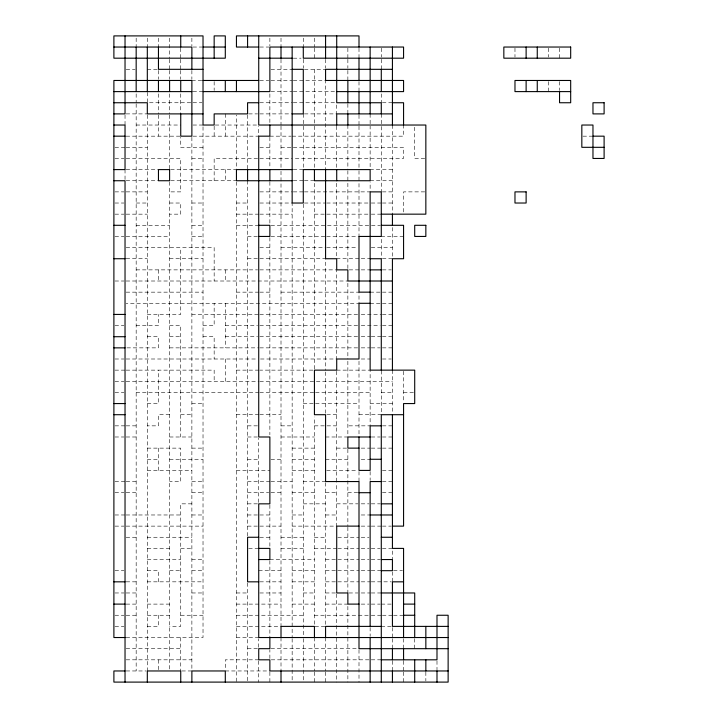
<?xml version="1.0" encoding="UTF-8"?>
<svg xmlns="http://www.w3.org/2000/svg" width="718" height="718" viewBox="0 0 718 718"><rect width="100%" height="100%" fill="white"/><g stroke="black" fill="none" stroke-linecap="round" stroke-linejoin="round"><path stroke-width="0.54" stroke-dasharray="3.59 2.69" d="M192.989 47.038L201.911 47.038M259.844 47.038L268.756 47.038M293.267 58.185L301.066 58.185M126.144 69.323L135.056 69.323M147.316 69.323L158.454 69.323M270.982 69.323L292.154 69.323M304.405 69.323L325.577 69.323M191.877 80.47L203.023 80.47M259.844 80.47L268.756 80.47M270.982 80.47L292.154 80.47M293.267 80.47L325.577 80.47L325.577 169.601M192.989 91.608L201.911 91.608M270.982 91.608L292.154 91.608M293.267 91.608L336.715 91.608M190.764 102.746L147.316 102.746L147.316 91.608M192.989 102.746L201.911 102.746M259.844 102.746L292.154 102.746M293.267 102.746L336.715 102.746M382.398 102.746L392.423 102.746M126.144 113.893L147.316 113.893M248.697 113.893L257.609 113.893M259.844 113.893L292.154 113.893M304.405 113.893L336.715 113.893L336.715 103.859M136.169 125.031L180.739 125.031M192.989 125.031L203.023 125.031M215.274 125.031L258.731 125.031M126.144 136.169L180.739 136.169M192.989 136.169L258.731 136.169L258.731 126.144M269.869 136.169L291.041 136.169M292.154 136.169L403.57 136.169L403.57 126.144M582.944 136.169L591.856 136.169M115.006 147.316L125.031 147.316M126.144 147.316L147.316 147.316M203.023 147.316L180.739 147.316L180.739 137.291M259.844 147.316L269.869 147.316M281.007 147.316L292.154 147.316M293.267 147.316L403.57 147.316L403.57 158.454L293.267 158.454M115.006 158.454L123.918 158.454M126.144 158.454L180.739 158.454L180.739 191.877L169.601 191.877M191.877 158.454L203.023 158.454M257.609 158.454L214.161 158.454L214.161 180.739M259.844 158.454L292.154 158.454M424.733 158.454L414.708 158.454L414.708 126.144M126.144 169.601L158.454 169.601M170.713 169.601L236.446 169.601L236.446 115.006M293.267 169.601L303.292 169.601M392.423 169.601L370.138 169.601L370.138 126.144M126.144 180.739L158.454 180.739M170.713 180.739L236.446 180.739M293.267 180.739L303.292 180.739M304.405 180.739L314.43 180.739L314.43 370.138L259.844 370.138M370.138 180.739L392.423 180.739M115.006 191.877L123.918 191.877M126.144 191.877L147.316 191.877M259.844 191.877L292.154 191.877M293.267 191.877L303.292 191.877M304.405 191.877L370.138 191.877L370.138 181.851M382.398 191.877L392.423 191.877M424.733 191.877L403.57 191.877L403.57 213.049M115.006 203.023L123.918 203.023M136.169 203.023L147.316 203.023M169.601 203.023L180.739 203.023L180.739 214.161L169.601 214.161M191.877 203.023L203.023 203.023M236.446 203.023L247.584 203.023M259.844 203.023L292.154 203.023L292.154 637.53M304.405 203.023L325.577 203.023M326.69 203.023L370.138 203.023M371.26 203.023L381.285 203.023M382.398 203.023L392.423 203.023M115.006 214.161L123.918 214.161M126.144 214.161L147.316 214.161M236.446 214.161L258.731 214.161M259.844 214.161L292.154 214.161M314.43 214.161L325.577 214.161M326.69 214.161L370.138 214.161M371.26 214.161L381.285 214.161M136.169 225.299L169.601 225.299M191.877 225.299L203.023 225.299M236.446 225.299L258.731 225.299M270.982 225.299L380.172 225.299M115.006 236.446L123.918 236.446M126.144 236.446L169.601 236.446M191.877 236.446L203.023 236.446M247.584 236.446L257.609 236.446M270.982 236.446L325.577 236.446M326.69 236.446L359 236.446L359 181.851M403.57 236.446L381.285 236.446L381.285 258.731M126.144 247.584L214.161 247.584L214.161 281.007M259.844 247.584L269.869 247.584M281.007 247.584L325.577 247.584M326.69 247.584L357.887 247.584M371.26 247.584L392.423 247.584M126.144 258.731L147.316 258.731M169.601 258.731L203.023 258.731M247.584 258.731L258.731 258.731M259.844 258.731L325.577 258.731L325.577 370.138M359 258.731L336.715 258.731L336.715 180.739M361.226 258.731L370.138 258.731M382.398 258.731L392.423 258.731L392.423 225.299M136.169 269.869L257.609 269.869M259.844 269.869L336.715 269.869L336.715 359L259.844 359M359 269.869L347.862 269.869L347.862 170.713M361.226 269.869L370.138 269.869M382.398 269.869L391.31 269.869M115.006 281.007L123.918 281.007M126.144 281.007L347.862 281.007M126.144 292.154L203.023 292.154M236.446 292.154L258.731 292.154M259.844 292.154L269.869 292.154M281.007 292.154L359 292.154L359 303.292L126.144 303.292M370.138 292.154L380.172 292.154M382.398 292.154L392.423 292.154M370.138 303.292L380.172 303.292M382.398 303.292L392.423 303.292M147.316 314.43L180.739 314.43L180.739 247.584M191.877 314.43L258.731 314.43M259.844 314.43L359 314.43M361.226 314.43L381.285 314.43M382.398 314.43L392.423 314.43M115.006 325.577L123.918 325.577M136.169 325.577L158.454 325.577L158.454 314.43M169.601 325.577L180.739 325.577L180.739 436.993M203.023 325.577L214.161 325.577L214.161 303.292M225.299 325.577L257.609 325.577M259.844 325.577L359 325.577M361.226 325.577L380.172 325.577M382.398 325.577L392.423 325.577M147.316 336.715L158.454 336.715L158.454 347.862L126.144 347.862M169.601 336.715L180.739 336.715M203.023 336.715L214.161 336.715L214.161 359M225.299 336.715L257.609 336.715M259.844 336.715L359 336.715M361.226 336.715L370.138 336.715M371.26 336.715L381.285 336.715M382.398 336.715L392.423 336.715M169.601 347.862L258.731 347.862M259.844 347.862L359 347.862M361.226 347.862L370.138 347.862M371.26 347.862L380.172 347.862M382.398 347.862L392.423 347.862M115.006 359L123.918 359M126.144 359L257.609 359M361.226 359L370.138 359M382.398 359L391.31 359M115.006 370.138L125.031 370.138M126.144 370.138L214.161 370.138L214.161 381.285M236.446 370.138L258.731 370.138M336.715 370.138L370.138 370.138L370.138 425.846L347.862 425.846M115.006 381.285L123.918 381.285M126.144 381.285L258.731 381.285M259.844 381.285L392.423 381.285M115.006 392.423L123.918 392.423M136.169 392.423L258.731 392.423M259.844 392.423L314.43 392.423M315.552 392.423L370.138 392.423M381.285 392.423L392.423 392.423M403.57 392.423L413.595 392.423M147.316 403.57L158.454 403.57L158.454 370.138M191.877 403.57L203.023 403.57M303.292 403.57L314.43 403.57M315.552 403.57L359 403.57M370.138 403.57L392.423 403.57M169.601 414.708L158.454 414.708L158.454 425.846L147.316 425.846M180.739 414.708L191.877 414.708M236.446 414.708L258.731 414.708M259.844 414.708L281.007 414.708M336.715 414.708L325.577 414.708L325.577 371.26M359 414.708L381.285 414.708L381.285 370.138M115.006 425.846L125.031 425.846M126.144 425.846L136.169 425.846M247.584 425.846L258.731 425.846M281.007 425.846L292.154 425.846M314.43 425.846L336.715 425.846M382.398 425.846L392.423 425.846M115.006 436.993L123.918 436.993M126.144 436.993L136.169 436.993M169.601 436.993L191.877 436.993M247.584 436.993L258.731 436.993M281.007 436.993L314.43 436.993M325.577 436.993L347.862 436.993M371.26 436.993L380.172 436.993M382.398 436.993L392.423 436.993M147.316 448.131L180.739 448.131L180.739 481.554L169.601 481.554M191.877 448.131L203.023 448.131M292.154 448.131L314.43 448.131M336.715 448.131L347.862 448.131M361.226 448.131L370.138 448.131M371.26 448.131L381.285 448.131M382.398 448.131L392.423 448.131M147.316 459.269L158.454 459.269M169.601 459.269L203.023 459.269M247.584 459.269L258.731 459.269M270.982 459.269L281.007 459.269M292.154 459.269L314.43 459.269M325.577 459.269L347.862 459.269M361.226 459.269L370.138 459.269M147.316 470.416L191.877 470.416M236.446 470.416L269.869 470.416M292.154 470.416L314.43 470.416M326.69 470.416L357.887 470.416M382.398 470.416L392.423 470.416M115.006 481.554L125.031 481.554M126.144 481.554L136.169 481.554M191.877 481.554L203.023 481.554M247.584 481.554L269.869 481.554M270.982 481.554L292.154 481.554M303.292 481.554L325.577 481.554M382.398 481.554L392.423 481.554M115.006 492.701L123.918 492.701M126.144 492.701L136.169 492.701M191.877 492.701L203.023 492.701M247.584 492.701L268.756 492.701M270.982 492.701L281.007 492.701M292.154 492.701L314.43 492.701M325.577 492.701L336.715 492.701M347.862 492.701L357.887 492.701M382.398 492.701L392.423 492.701M191.877 503.839L180.739 503.839L180.739 626.392L169.601 626.392M247.584 503.839L258.731 503.839L258.731 438.106M303.292 503.839L325.577 503.839M336.715 503.839L357.887 503.839M361.226 503.839L369.025 503.839M371.26 503.839L380.172 503.839M115.006 514.977L125.031 514.977M126.144 514.977L180.739 514.977M191.877 514.977L203.023 514.977M247.584 514.977L258.731 514.977M259.844 514.977L269.869 514.977M292.154 514.977L303.292 514.977M325.577 514.977L336.715 514.977M361.226 514.977L370.138 514.977M115.006 526.123L123.918 526.123M126.144 526.123L203.023 526.123M247.584 526.123L258.731 526.123M259.844 526.123L281.007 526.123M292.154 526.123L336.715 526.123L336.715 482.667M361.226 526.123L370.138 526.123M371.26 526.123L381.285 526.123M382.398 526.123L391.31 526.123M126.144 537.261L136.169 537.261M147.316 537.261L191.877 537.261M259.844 537.261L269.869 537.261M281.007 537.261L303.292 537.261M314.43 537.261L325.577 537.261M337.828 537.261L359 537.261M361.226 537.261L369.025 537.261M147.316 548.399L169.601 548.399M180.739 548.399L191.877 548.399M248.697 548.399L258.731 548.399M281.007 548.399L303.292 548.399M314.43 548.399L336.715 548.399M337.828 548.399L359 548.399M361.226 548.399L369.025 548.399M371.26 548.399L380.172 548.399M382.398 548.399L392.423 548.399L392.423 559.546M147.316 559.546L180.739 559.546M191.877 559.546L203.023 559.546M269.869 559.546L314.43 559.546M325.577 559.546L336.715 559.546M337.828 559.546L359 559.546M361.226 559.546L369.025 559.546M371.26 559.546L380.172 559.546M115.006 570.684L123.918 570.684M147.316 570.684L158.454 570.684L158.454 581.831M169.601 570.684L180.739 570.684M191.877 570.684L203.023 570.684M258.731 570.684L281.007 570.684M292.154 570.684L314.43 570.684M325.577 570.684L336.715 570.684M337.828 570.684L359 570.684M361.226 570.684L370.138 570.684M371.26 570.684L381.285 570.684M393.536 570.684L402.448 570.684M126.144 581.831L136.169 581.831M147.316 581.831L203.023 581.831M259.844 581.831L281.007 581.831M292.154 581.831L314.43 581.831M325.577 581.831L336.715 581.831M337.828 581.831L359 581.831M361.226 581.831L370.138 581.831M371.26 581.831L391.31 581.831M115.006 592.969L123.918 592.969M126.144 592.969L136.169 592.969M191.877 592.969L203.023 592.969M236.446 592.969L247.584 592.969M259.844 592.969L281.007 592.969M303.292 592.969L314.43 592.969M325.577 592.969L336.715 592.969M348.975 592.969L357.887 592.969M361.226 592.969L370.138 592.969M371.26 592.969L381.285 592.969M126.144 604.107L136.169 604.107M147.316 604.107L169.601 604.107M236.446 604.107L281.007 604.107M292.154 604.107L314.43 604.107M325.577 604.107L347.862 604.107M361.226 604.107L369.025 604.107M371.26 604.107L380.172 604.107M381.285 604.107L392.423 604.107M115.006 615.254L123.918 615.254M126.144 615.254L136.169 615.254M147.316 615.254L169.601 615.254M180.739 615.254L203.023 615.254M236.446 615.254L303.292 615.254M314.43 615.254L370.138 615.254M371.26 615.254L381.285 615.254M382.398 615.254L392.423 615.254M393.536 615.254L403.57 615.254M115.006 626.392L123.918 626.392M147.316 626.392L158.454 626.392L158.454 615.254M236.446 626.392L281.007 626.392L281.007 170.713M381.285 626.392L392.423 626.392M126.144 637.53L203.023 637.53L203.023 126.144M236.446 637.53L258.731 637.53M126.144 648.677L180.739 648.677M247.584 648.677L258.731 648.677L258.731 638.652M270.982 648.677L359 648.677M126.144 659.815L191.877 659.815M258.731 659.815L225.299 659.815L225.299 669.84M369.025 659.815L269.869 659.815L269.869 649.79M371.26 659.815L381.285 659.815M126.144 670.962L146.203 670.962M181.851 670.962L191.877 670.962M225.299 670.962L269.869 670.962M559.546 48.16L559.546 58.185M559.546 81.583L559.546 90.495M548.399 48.16L548.399 57.072M548.399 81.583L548.399 91.608M514.977 48.16L514.977 57.072M436.993 660.928L436.993 669.84M425.846 672.075L425.846 680.987M414.708 638.652L414.708 648.677M403.57 371.26L403.57 402.448M403.57 638.652L403.57 648.677M403.57 660.928L403.57 670.962M403.57 672.075L403.57 682.1M392.423 125.031L392.423 214.161M392.423 370.138L392.423 413.595M392.423 571.797L392.423 581.831M392.423 627.505L392.423 637.53M392.423 638.652L392.423 648.677M392.423 660.928L392.423 669.84M381.285 48.16L381.285 57.072M381.285 59.298L381.285 69.323M381.285 93.834L381.285 102.746M381.285 113.893L381.285 191.877M370.138 113.893L370.138 123.918M370.138 471.529L370.138 480.441M370.138 627.505L370.138 636.417M359 48.16L359 58.185M359 81.583L359 91.608M359 115.006L359 125.031M359 126.144L359 169.601M359 170.713L359 180.739M359 361.226L359 434.758M359 471.529L359 481.554M359 649.79L359 682.1M347.862 48.16L347.862 58.185M347.862 59.298L347.862 68.21M347.862 70.436L347.862 80.47M347.862 103.859L347.862 113.893M347.862 125.031L347.862 169.601M347.862 283.242L347.862 359M347.862 361.226L347.862 434.758M347.862 449.244L347.862 526.123M347.862 527.236L347.862 592.969M347.862 606.342L347.862 682.1M336.715 126.144L336.715 169.601M336.715 371.26L336.715 481.554M336.715 594.082L336.715 682.1M325.577 59.298L325.577 68.21M325.577 482.667L325.577 626.392L314.43 626.392L314.43 416.934M325.577 637.53L325.577 670.962M325.577 672.075L325.577 682.1M314.43 38.126L314.43 47.038M314.43 48.16L314.43 58.185M314.43 69.323L314.43 125.031M314.43 126.144L314.43 169.601M314.43 637.53L314.43 670.962M314.43 672.075L314.43 682.1M303.292 38.126L303.292 45.925M303.292 59.298L303.292 68.21M303.292 113.893L303.292 125.031M303.292 126.144L303.292 167.366M303.292 204.136L303.292 637.53M303.292 638.652L303.292 682.1M292.154 638.652L292.154 682.1M281.007 38.126L281.007 47.038M281.007 59.298L281.007 125.031M281.007 126.144L281.007 169.601M281.007 637.53L281.007 670.962M269.869 38.126L269.869 45.925M269.869 93.834L269.869 123.918M269.869 137.291L269.869 167.366M269.869 181.851L269.869 225.299M269.869 237.559L269.869 434.758M269.869 504.951L269.869 548.399M269.869 560.659L269.869 637.53M269.869 672.075L269.869 682.1M258.731 660.928L258.731 682.1M247.584 115.006L247.584 169.601M247.584 180.739L247.584 537.261M247.584 582.944L247.584 682.1M236.446 181.851L236.446 682.1M225.299 113.893L225.299 136.169M225.299 169.601L225.299 180.739M225.299 269.869L225.299 281.007M225.299 303.292L225.299 347.862M225.299 359L225.299 381.285M214.161 81.583L214.161 90.495M214.161 126.144L214.161 136.169M191.877 38.126L191.877 45.925M191.877 70.436L191.877 79.348M191.877 137.291L191.877 669.84M180.739 48.16L180.739 58.185M180.739 59.298L180.739 69.323M180.739 70.436L180.739 79.348M180.739 93.834L180.739 113.893M180.739 637.53L180.739 670.962M169.601 38.126L169.601 58.185M169.601 59.298L169.601 69.323M169.601 70.436L169.601 79.348M169.601 93.834L169.601 113.893M169.601 115.006L169.601 169.601M169.601 181.851L169.601 670.962M158.454 38.126L158.454 47.038M158.454 70.436L158.454 79.348M158.454 93.834L158.454 113.893M158.454 115.006L158.454 136.169M158.454 269.869L158.454 281.007M158.454 448.131L158.454 470.416M158.454 659.815L158.454 670.962M147.316 38.126L147.316 45.925M147.316 115.006L147.316 670.962M136.169 38.126L136.169 45.925M136.169 93.834L136.169 102.746M136.169 103.859L136.169 670.962M125.031 115.006L125.031 125.031M125.031 169.601L125.031 180.739"/><path stroke-width="1.08" d="M113.893 47.038L191.877 47.038L191.877 69.323M203.023 47.038L225.299 47.038M258.731 47.038L236.446 47.038L236.446 35.9L359 35.9L359 47.038M258.731 58.185L292.154 58.185M203.023 69.323L158.454 69.323L158.454 47.038M292.154 69.323L303.292 69.323L303.292 113.893L292.154 113.893M392.423 69.323L325.577 69.323L325.577 80.47L403.57 80.47L403.57 91.608L336.715 91.608M203.023 80.47L258.731 80.47M113.893 91.608L191.877 91.608M203.023 91.608L269.869 91.608L269.869 47.038L403.57 47.038L403.57 58.185L303.292 58.185L303.292 47.038M570.684 91.608L514.977 91.608L514.977 80.47L570.684 80.47L570.684 102.746L559.546 102.746L559.546 91.608M113.893 102.746L147.316 102.746L147.316 113.893L203.023 113.893M258.731 102.746L247.584 102.746L247.584 113.893L214.161 113.893L214.161 125.031L203.023 125.031L203.023 35.9L113.893 35.9L113.893 58.185L225.299 58.185L225.299 35.9L214.161 35.9L214.161 58.185M392.423 102.746L403.57 102.746L403.57 125.031M113.893 113.893L125.031 113.893L125.031 35.9M392.423 113.893L336.715 113.893L336.715 125.031M113.893 125.031L125.031 125.031L125.031 169.601L113.893 169.601M113.893 136.169L125.031 136.169M592.969 136.169L604.107 136.169L604.107 158.454L592.969 158.454L592.969 125.031L581.831 125.031L581.831 147.316L604.107 147.316M292.154 169.601L236.446 169.601L236.446 180.739L292.154 180.739M113.893 180.739L125.031 180.739L125.031 682.1M381.285 214.161L425.846 214.161L425.846 125.031L258.731 125.031L258.731 35.9M113.893 225.299L125.031 225.299M258.731 225.299L269.869 225.299L269.869 236.446L258.731 236.446M381.285 225.299L403.57 225.299L403.57 258.731L392.423 258.731L392.423 370.138M113.893 258.731L125.031 258.731M370.138 258.731L381.285 258.731L381.285 370.138M370.138 269.869L381.285 269.869M392.423 281.007L347.862 281.007L347.862 269.869L336.715 269.869L336.715 258.731L325.577 258.731L325.577 169.601M370.138 292.154L359 292.154L359 236.446L381.285 236.446L381.285 191.877L370.138 191.877L370.138 370.138L414.708 370.138L414.708 403.57L403.57 403.57L403.57 526.123L392.423 526.123M370.138 303.292L359 303.292L359 359L336.715 359L336.715 370.138L314.43 370.138L314.43 414.708L325.577 414.708L325.577 481.554L359 481.554L359 648.677L448.131 648.677M113.893 314.43L125.031 314.43M113.893 336.715L125.031 336.715M113.893 347.862L125.031 347.862M113.893 403.57L125.031 403.57M113.893 414.708L125.031 414.708M403.57 414.708L381.285 414.708L381.285 682.1M381.285 425.846L370.138 425.846L370.138 470.416L359 470.416L359 436.993M370.138 436.993L347.862 436.993L347.862 448.131L359 448.131M370.138 459.269L381.285 459.269M381.285 481.554L370.138 481.554L370.138 626.392M359 492.701L370.138 492.701M381.285 503.839L392.423 503.839M370.138 514.977L392.423 514.977M359 526.123L336.715 526.123L336.715 592.969L347.862 592.969L347.862 604.107L359 604.107M258.731 537.261L247.584 537.261L247.584 581.831L258.731 581.831M381.285 537.261L392.423 537.261M258.731 548.399L269.869 548.399L269.869 559.546L258.731 559.546M381.285 559.546L392.423 559.546L392.423 570.684L381.285 570.684M113.893 581.831L125.031 581.831M403.57 581.831L392.423 581.831L392.423 626.392L448.131 626.392M381.285 592.969L414.708 592.969L414.708 637.53M113.893 604.107L125.031 604.107M403.57 604.107L414.708 604.107M403.57 615.254L414.708 615.254M381.285 626.392L325.577 626.392L325.577 637.53M125.031 637.53L113.893 637.53L113.893 80.47L191.877 80.47L191.877 136.169L180.739 136.169L180.739 113.893M448.131 637.53L258.731 637.53L258.731 503.839L269.869 503.839L269.869 436.993L258.731 436.993L258.731 136.169L269.869 136.169L269.869 125.031M381.285 659.815L436.993 659.815L436.993 615.254L448.131 615.254L448.131 682.1L113.893 682.1L113.893 670.962L125.031 670.962M448.131 670.962L269.869 670.962L269.869 659.815L258.731 659.815L258.731 648.677L269.869 648.677L269.869 637.53M537.261 47.038L537.261 58.185M537.261 80.47L537.261 91.608M526.123 47.038L526.123 58.185M526.123 80.47L526.123 91.608M436.993 670.962L436.993 682.1M425.846 626.392L425.846 648.677M425.846 659.815L425.846 670.962M414.708 659.815L414.708 682.1M403.57 637.53L403.57 548.399L392.423 548.399L392.423 414.708M403.57 648.677L403.57 659.815M392.423 47.038L392.423 125.031M392.423 214.161L392.423 225.299M392.423 648.677L392.423 659.815M392.423 670.962L392.423 682.1M381.285 69.323L381.285 91.608M381.285 113.893L381.285 102.746L336.715 102.746L336.715 35.9M370.138 47.038L370.138 113.893M370.138 637.53L370.138 682.1M359 58.185L359 80.47M359 91.608L359 113.893M347.862 80.47L347.862 102.746M347.862 113.893L347.862 125.031M336.715 169.601L336.715 180.739M325.577 35.9L325.577 58.185M314.43 169.601L314.43 180.739L370.138 180.739L370.138 169.601L303.292 169.601L303.292 203.023L292.154 203.023L292.154 47.038M314.43 637.53L314.43 626.392L281.007 626.392L281.007 637.53M281.007 47.038L281.007 58.185M281.007 670.962L281.007 682.1M269.869 169.601L269.869 180.739M247.584 35.9L247.584 47.038M247.584 169.601L247.584 180.739M236.446 80.47L236.446 91.608M225.299 80.47L225.299 91.608M225.299 682.1L225.299 670.962L191.877 670.962L191.877 682.1M180.739 35.9L180.739 47.038M180.739 80.47L180.739 91.608M180.739 682.1L180.739 670.962L147.316 670.962L147.316 682.1M169.601 80.47L169.601 91.608M158.454 80.47L158.454 91.608M147.316 47.038L147.316 91.608M136.169 47.038L136.169 91.608M570.684 47.038L503.839 47.038L503.839 58.185L570.684 58.185L570.684 47.038M604.107 102.746L592.969 102.746L592.969 113.893L604.107 113.893L604.107 102.746M169.601 169.601L158.454 169.601L158.454 180.739L169.601 180.739L169.601 169.601M526.123 191.877L514.977 191.877L514.977 203.023L526.123 203.023L526.123 191.877M425.846 225.299L414.708 225.299L414.708 236.446L425.846 236.446L425.846 225.299"/></g></svg>
